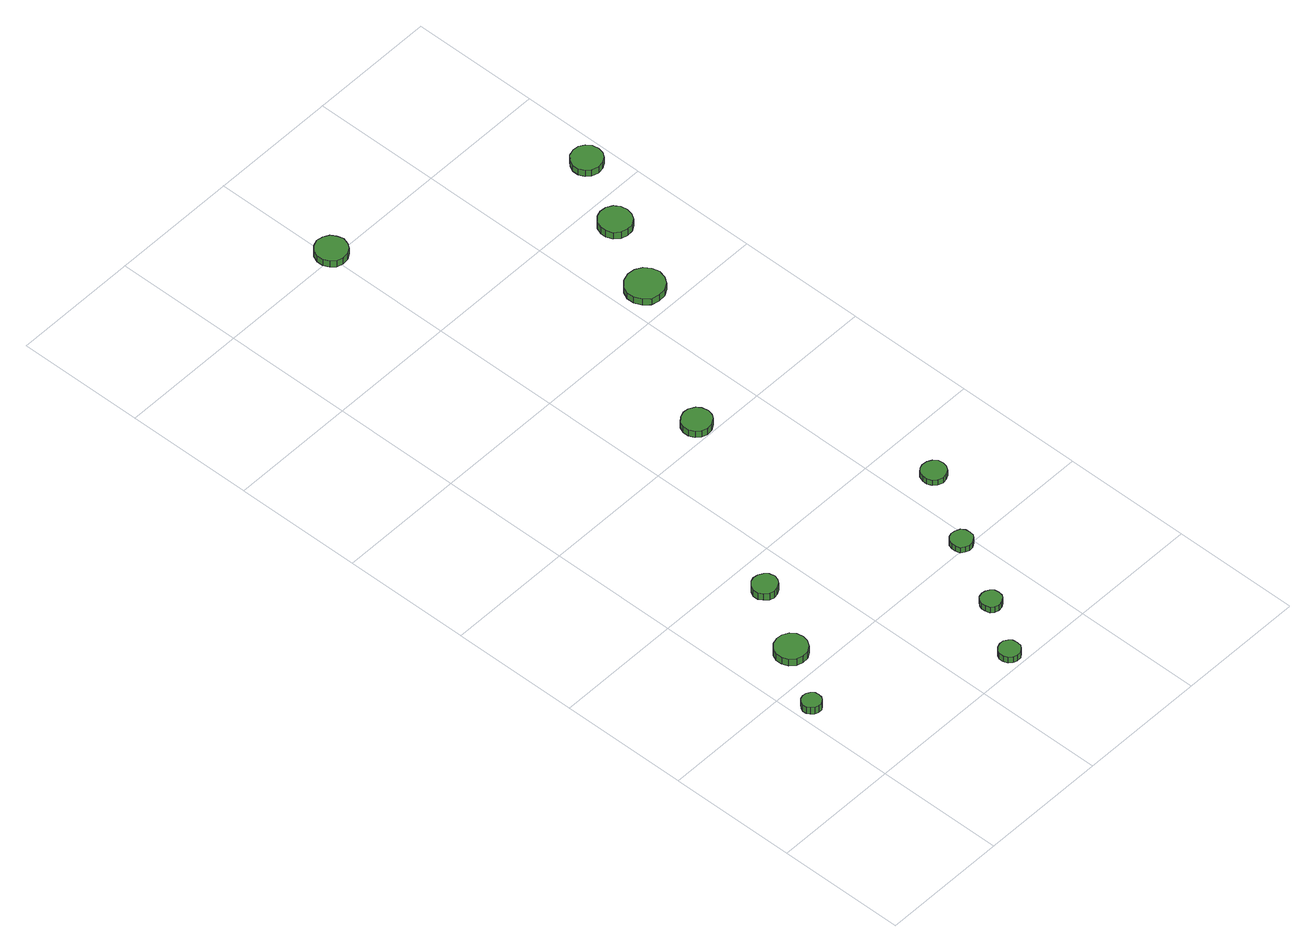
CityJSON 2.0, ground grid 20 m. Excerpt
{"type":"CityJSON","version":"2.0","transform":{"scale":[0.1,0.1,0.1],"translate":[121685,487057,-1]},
"CityObjects":{
"tree1":{"type":"SolitaryVegetationObject","attributes":{"function":"something"},"geometry":[{"type":"MultiSurface","lod":"1","boundaries":[[[0,1,2,3,4,5,6,7,8,9,10,11,12,13,14]],[[15,16,17,18,19,20,21,22,23,24,25,26,27,28,29]],[[0,29,28,1]],[[1,28,27,2]],[[2,27,26,3]],[[3,26,25,4]],[[4,25,24,5]],[[5,24,23,6]],[[6,23,22,7]],[[7,22,21,8]],[[8,21,20,9]],[[9,20,19,10]],[[10,19,18,11]],[[11,18,17,12]],[[12,17,16,13]],[[13,16,15,14]],[[14,15,29,0]]]}]},
"tree2":{"type":"SolitaryVegetationObject","attributes":{"function":"something"},"geometry":[{"type":"MultiSurface","lod":"1","boundaries":[[[30,31,32,33,34,35,36,37,38,39,40,41,42,43,44]],[[45,46,47,48,49,50,51,52,53,54,55,56,57,58,59]],[[30,59,58,31]],[[31,58,57,32]],[[32,57,56,33]],[[33,56,55,34]],[[34,55,54,35]],[[35,54,53,36]],[[36,53,52,37]],[[37,52,51,38]],[[38,51,50,39]],[[39,50,49,40]],[[40,49,48,41]],[[41,48,47,42]],[[42,47,46,43]],[[43,46,45,44]],[[44,45,59,30]]]}]},
"tree3":{"type":"SolitaryVegetationObject","attributes":{"function":"something"},"geometry":[{"type":"MultiSurface","lod":"1","boundaries":[[[60,61,62,63,64,65,66,67,68,69,70,71,72,73,74]],[[75,76,77,78,79,80,81,82,83,84,85,86,87,88,89]],[[60,89,88,61]],[[61,88,87,62]],[[62,87,86,63]],[[63,86,85,64]],[[64,85,84,65]],[[65,84,83,66]],[[66,83,82,67]],[[67,82,81,68]],[[68,81,80,69]],[[69,80,79,70]],[[70,79,78,71]],[[71,78,77,72]],[[72,77,76,73]],[[73,76,75,74]],[[74,75,89,60]]]}]},
"tree4":{"type":"SolitaryVegetationObject","attributes":{"function":"something"},"geometry":[{"type":"MultiSurface","lod":"1","boundaries":[[[90,91,92,93,94,95,96,97,98,99,100,101,102,103,104]],[[105,106,107,108,109,110,111,112,113,114,115,116,117,118,119]],[[90,119,118,91]],[[91,118,117,92]],[[92,117,116,93]],[[93,116,115,94]],[[94,115,114,95]],[[95,114,113,96]],[[96,113,112,97]],[[97,112,111,98]],[[98,111,110,99]],[[99,110,109,100]],[[100,109,108,101]],[[101,108,107,102]],[[102,107,106,103]],[[103,106,105,104]],[[104,105,119,90]]]}]},
"tree5":{"type":"SolitaryVegetationObject","attributes":{"function":"something"},"geometry":[{"type":"MultiSurface","lod":"1","boundaries":[[[120,121,122,123,124,125,126,127,128,129,130,131,132,133,134]],[[135,136,137,138,139,140,141,142,143,144,145,146,147,148,149]],[[120,149,148,121]],[[121,148,147,122]],[[122,147,146,123]],[[123,146,145,124]],[[124,145,144,125]],[[125,144,143,126]],[[126,143,142,127]],[[127,142,141,128]],[[128,141,140,129]],[[129,140,139,130]],[[130,139,138,131]],[[131,138,137,132]],[[132,137,136,133]],[[133,136,135,134]],[[134,135,149,120]]]}]},
"tree6":{"type":"SolitaryVegetationObject","attributes":{"function":"something"},"geometry":[{"type":"MultiSurface","lod":"1","boundaries":[[[150,151,152,153,154,155,156,157,158,159,160,161,162,163,164]],[[165,166,167,168,169,170,171,172,173,174,175,176,177,178,179]],[[150,179,178,151]],[[151,178,177,152]],[[152,177,176,153]],[[153,176,175,154]],[[154,175,174,155]],[[155,174,173,156]],[[156,173,172,157]],[[157,172,171,158]],[[158,171,170,159]],[[159,170,169,160]],[[160,169,168,161]],[[161,168,167,162]],[[162,167,166,163]],[[163,166,165,164]],[[164,165,179,150]]]}]},
"tree7":{"type":"SolitaryVegetationObject","attributes":{"function":"something"},"geometry":[{"type":"MultiSurface","lod":"1","boundaries":[[[180,181,182,183,184,185,186,187,188,189,190,191,192,193,194]],[[195,196,197,198,199,200,201,202,203,204,205,206,207,208,209]],[[180,209,208,181]],[[181,208,207,182]],[[182,207,206,183]],[[183,206,205,184]],[[184,205,204,185]],[[185,204,203,186]],[[186,203,202,187]],[[187,202,201,188]],[[188,201,200,189]],[[189,200,199,190]],[[190,199,198,191]],[[191,198,197,192]],[[192,197,196,193]],[[193,196,195,194]],[[194,195,209,180]]]}]},
"tree8":{"type":"SolitaryVegetationObject","attributes":{"function":"something"},"geometry":[{"type":"MultiSurface","lod":"1","boundaries":[[[210,211,212,213,214,215,216,217,218,219,220,221,222,223,224]],[[225,226,227,228,229,230,231,232,233,234,235,236,237,238,239]],[[210,239,238,211]],[[211,238,237,212]],[[212,237,236,213]],[[213,236,235,214]],[[214,235,234,215]],[[215,234,233,216]],[[216,233,232,217]],[[217,232,231,218]],[[218,231,230,219]],[[219,230,229,220]],[[220,229,228,221]],[[221,228,227,222]],[[222,227,226,223]],[[223,226,225,224]],[[224,225,239,210]]]}]},
"tree9":{"type":"SolitaryVegetationObject","attributes":{"function":"something"},"geometry":[{"type":"MultiSurface","lod":"1","boundaries":[[[240,241,242,243,244,245,246,247,248,249,250,251,252,253,254]],[[255,256,257,258,259,260,261,262,263,264,265,266,267,268,269]],[[240,269,268,241]],[[241,268,267,242]],[[242,267,266,243]],[[243,266,265,244]],[[244,265,264,245]],[[245,264,263,246]],[[246,263,262,247]],[[247,262,261,248]],[[248,261,260,249]],[[249,260,259,250]],[[250,259,258,251]],[[251,258,257,252]],[[252,257,256,253]],[[253,256,255,254]],[[254,255,269,240]]]}]},
"tree10":{"type":"SolitaryVegetationObject","attributes":{"function":"something"},"geometry":[{"type":"MultiSurface","lod":"1","boundaries":[[[270,271,272,273,274,275,276,277,278,279,280,281,282,283,284]],[[285,286,287,288,289,290,291,292,293,294,295,296,297,298,299]],[[270,299,298,271]],[[271,298,297,272]],[[272,297,296,273]],[[273,296,295,274]],[[274,295,294,275]],[[275,294,293,276]],[[276,293,292,277]],[[277,292,291,278]],[[278,291,290,279]],[[279,290,289,280]],[[280,289,288,281]],[[281,288,287,282]],[[282,287,286,283]],[[283,286,285,284]],[[284,285,299,270]]]}]},
"tree11":{"type":"SolitaryVegetationObject","attributes":{"function":"something"},"geometry":[{"type":"MultiSurface","lod":"1","boundaries":[[[300,301,302,303,304,305,306,307,308,309,310,311,312,313,314]],[[315,316,317,318,319,320,321,322,323,324,325,326,327,328,329]],[[300,329,328,301]],[[301,328,327,302]],[[302,327,326,303]],[[303,326,325,304]],[[304,325,324,305]],[[305,324,323,306]],[[306,323,322,307]],[[307,322,321,308]],[[308,321,320,309]],[[309,320,319,310]],[[310,319,318,311]],[[311,318,317,312]],[[312,317,316,313]],[[313,316,315,314]],[[314,315,329,300]]]}]},
"tree12":{"type":"SolitaryVegetationObject","attributes":{"function":"something"},"geometry":[{"type":"MultiSurface","lod":"1","boundaries":[[[330,331,332,333,334,335,336,337,338,339,340,341,342,343,344]],[[345,346,347,348,349,350,351,352,353,354,355,356,357,358,359]],[[330,359,358,331]],[[331,358,357,332]],[[332,357,356,333]],[[333,356,355,334]],[[334,355,354,335]],[[335,354,353,336]],[[336,353,352,337]],[[337,352,351,338]],[[338,351,350,339]],[[339,350,349,340]],[[340,349,348,341]],[[341,348,347,342]],[[342,347,346,343]],[[343,346,345,344]],[[344,345,359,330]]]}]}
},
"vertices":[
[37,156,20],[36,162,20],[32,167,20],[27,170,20],[21,171,20],[15,169,20],[11,165,20],[8,159,20],[8,153,20],[11,148,20],[15,144,20],[21,142,20],[27,142,20],[32,145,20],[36,150,20],[36,150,7],[32,145,7],[27,142,7],[21,142,7],[15,144,7],[11,148,7],[8,153,7],[8,159,7],[11,165,7],[15,169,7],[21,171,7],[27,170,7],[32,167,7],[36,162,7],[37,156,7],
[103,245,19],[101,255,19],[95,263,19],[86,268,19],[76,269,19],[66,266,19],[58,259,19],[54,250,19],[54,240,19],[58,230,19],[66,223,19],[76,220,19],[86,221,19],[95,226,19],[101,235,19],[101,235,6],[95,226,6],[86,221,6],[76,220,6],[66,223,6],[58,230,6],[54,240,6],[54,250,6],[58,259,6],[66,266,6],[76,269,6],[86,268,6],[95,263,6],[101,255,6],[103,245,6],
[160,349,19],[158,357,19],[153,363,19],[146,367,19],[138,368,19],[131,366,19],[125,360,19],[121,353,19],[121,345,19],[125,338,19],[131,332,19],[138,330,19],[146,331,19],[153,335,19],[158,341,19],[158,341,6],[153,335,6],[146,331,6],[138,330,6],[131,332,6],[125,338,6],[121,345,6],[121,353,6],[125,360,6],[131,366,6],[138,368,6],[146,367,6],[153,363,6],[158,357,6],[160,349,6],
[293,23,16],[292,30,16],[288,35,16],[282,39,16],[275,39,16],[269,37,16],[264,33,16],[261,27,16],[261,20,16],[264,13,16],[269,9,16],[275,7,16],[282,7,16],[288,11,16],[292,16,16],[292,16,5],[288,11,5],[282,7,5],[275,7,5],[269,9,5],[264,13,5],[261,20,5],[261,27,5],[264,33,5],[269,37,5],[275,39,5],[282,39,5],[288,35,5],[292,30,5],[293,23,5],
[345,104,16],[344,111,16],[340,116,16],[334,119,16],[328,120,16],[321,118,16],[316,113,16],[314,107,16],[314,101,16],[316,94,16],[321,90,16],[328,88,16],[334,89,16],[340,92,16],[344,97,16],[344,97,5],[340,92,5],[334,89,5],[328,88,5],[321,90,5],[316,94,5],[314,101,5],[314,107,5],[316,113,5],[321,118,5],[328,120,5],[334,119,5],[340,116,5],[344,111,5],[345,104,5],
[402,209,15],[401,216,15],[397,222,15],[390,225,15],[383,226,15],[377,224,15],[371,219,15],[369,213,15],[369,206,15],[371,199,15],[377,195,15],[383,192,15],[390,193,15],[397,197,15],[401,202,15],[401,202,5],[397,197,5],[390,193,5],[383,192,5],[377,195,5],[371,199,5],[369,206,5],[369,213,5],[371,219,5],[377,224,5],[383,226,5],[390,225,5],[397,222,5],[401,216,5],[402,209,5],
[324,620,22],[322,630,22],[317,637,22],[308,642,22],[299,643,22],[290,640,22],[283,634,22],[279,625,22],[279,616,22],[283,607,22],[290,601,22],[299,598,22],[308,599,22],[317,604,22],[322,611,22],[322,611,10],[317,604,10],[308,599,10],[299,598,10],[290,601,10],[283,607,10],[279,616,10],[279,625,10],[283,634,10],[290,640,10],[299,643,10],[308,642,10],[317,637,10],[322,630,10],[324,620,10],
[472,322,15],[471,330,15],[466,336,15],[459,340,15],[451,341,15],[444,339,15],[438,334,15],[435,326,15],[435,318,15],[438,311,15],[444,306,15],[451,303,15],[459,304,15],[466,308,15],[471,315,15],[471,315,5],[466,308,5],[459,304,5],[451,303,5],[444,306,5],[438,311,5],[435,318,5],[435,326,5],[438,334,5],[444,339,5],[451,341,5],[459,340,5],[466,336,5],[471,330,5],[472,322,5],
[230,1206,16],[227,1216,16],[222,1224,16],[213,1229,16],[203,1231,16],[193,1227,16],[186,1221,16],[182,1211,16],[182,1201,16],[186,1192,16],[193,1185,16],[203,1182,16],[213,1183,16],[222,1188,16],[227,1196,16],[227,1196,4],[222,1188,4],[213,1183,4],[203,1182,4],[193,1185,4],[186,1192,4],[182,1201,4],[182,1211,4],[186,1221,4],[193,1227,4],[203,1231,4],[213,1229,4],[222,1224,4],[227,1216,4],[230,1206,4],
[469,841,24],[466,853,24],[459,863,24],[448,869,24],[436,870,24],[424,866,24],[415,858,24],[410,847,24],[410,835,24],[415,824,24],[424,815,24],[436,812,24],[448,813,24],[459,819,24],[466,829,24],[466,829,12],[459,819,12],[448,813,12],[436,812,12],[424,815,12],[415,824,12],[410,835,12],[410,847,12],[415,858,12],[424,866,12],[436,870,12],[448,869,12],[459,863,12],[466,853,12],[469,841,12],
[528,954,19],[526,964,19],[520,973,19],[511,978,19],[501,979,19],[491,976,19],[483,969,19],[479,959,19],[479,949,19],[483,939,19],[491,932,19],[501,929,19],[511,930,19],[520,935,19],[526,944,19],[526,944,6],[520,935,6],[511,930,6],[501,929,6],[491,932,6],[483,939,6],[479,949,6],[479,959,6],[483,969,6],[491,976,6],[501,979,6],[511,978,6],[520,973,6],[526,964,6],[528,954,6],
[587,1060,17],[585,1070,17],[579,1078,17],[571,1083,17],[561,1084,17],[551,1081,17],[544,1074,17],[540,1065,17],[540,1055,17],[544,1046,17],[551,1040,17],[561,1037,17],[571,1038,17],[579,1043,17],[585,1051,17],[585,1051,5],[579,1043,5],[571,1038,5],[561,1037,5],[551,1040,5],[544,1046,5],[540,1055,5],[540,1065,5],[544,1074,5],[551,1081,5],[561,1084,5],[571,1083,5],[579,1078,5],[585,1070,5],[587,1060,5]
]}
